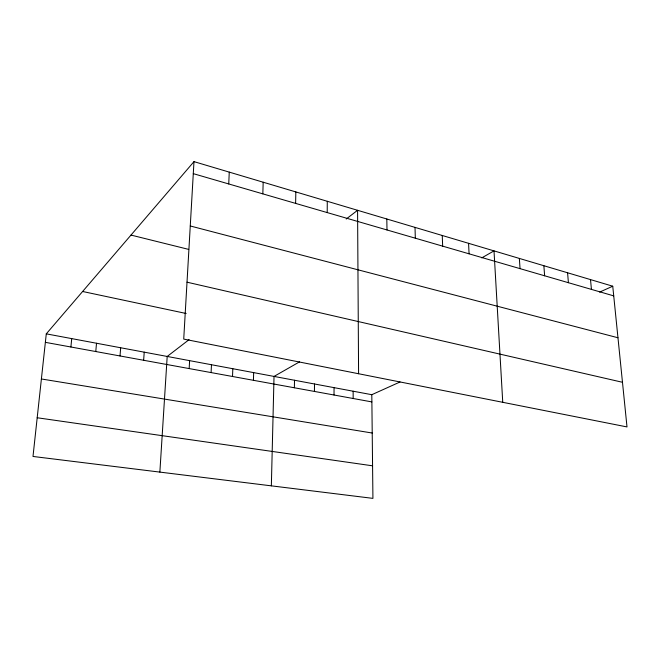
<?xml version="1.0" encoding="UTF-8"?>
<svg xmlns="http://www.w3.org/2000/svg" width="660" height="660" viewBox="0 0 660 660"><rect width="100%" height="100%" fill="white"/><g stroke="black" fill="none" stroke-linecap="round" stroke-linejoin="round"><path stroke-width="0.99" d="M334.026 395.01L334.051 387.635M327.212 212.578L327.277 201.283M314.432 391.438L314.507 383.988M295.63 203.395L295.828 191.928M294.376 387.775L294.509 380.251M271.351 485.851L274.024 376.423L299.566 361.845M262.828 193.858L263.183 182.209M253.423 380.3L253.663 372.611M232.518 376.489L232.823 368.717M228.739 183.95L229.259 172.12M211.101 372.578L211.472 364.733M189.172 368.577L189.61 360.64M193.982 161.626L183.727 339.091L627 426.929L612.744 286.209L193.982 161.626L46.282 333.853L33 456.456L372.925 498.374L371.803 394.697L400.026 381.983M159.86 472.098L167.194 356.458L189.098 339.636M143.641 360.269L144.226 352.159M120.013 355.963L120.673 347.762M95.774 351.541L96.517 343.241M70.9 346.995L71.725 338.613M346.228 219.013L357.58 210.292L358.586 373.741M481.759 257.878L494.01 250.882L502.747 402.303M599.618 292.124L612.744 286.209M37.191 417.755L372.57 465.82M41.398 378.972L372.215 433.026M45.367 342.342L371.877 401.915M46.282 333.853L371.803 394.697M82.615 291.489L186.161 313.492M187.011 282.183L622.479 382.288M130.993 235.075L188.719 249.406M190.261 225.976L617.966 337.755M193.289 173.646L613.726 295.878M590.518 279.592L591.434 289.402M567.575 272.77L568.417 282.711M543.865 265.716L544.632 275.789M519.354 258.423L520.047 268.645M468.567 243.317L469.079 253.828M442.249 235.488L442.662 246.147M415.016 227.386L415.322 238.194M386.81 218.988L386.999 229.96M353.141 391.207L353.174 398.508"/></g></svg>
